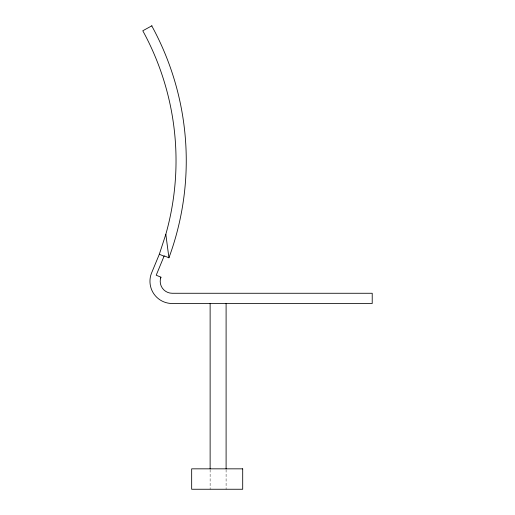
<?xml version="1.0" encoding="UTF-8"?>
<svg xmlns="http://www.w3.org/2000/svg" width="515" height="515" viewBox="0 0 515 515"><rect width="100%" height="100%" fill="white"/><g stroke="black" fill="none" stroke-linecap="round" stroke-linejoin="round"><path stroke-width="0.39" stroke-dasharray="2.58 1.93" d="M226.098 469.622L226.098 489.25M210.126 469.622L210.126 489.25"/><path stroke-width="0.77" d="M151.751 25.859A280.688 280.688 0 0 1 168.926 257.803L164.208 255.852L164.047 256.213L156.206 275.222L160.925 277.173A11.987 11.987 0 0 0 172.184 293.267L372.216 293.267L372.216 303.502L172.184 303.502A22.222 22.222 0 0 1 151.301 273.671L159.328 254.262L165.824 234.293A270.459 270.459 0 0 0 142.784 30.778L151.957 25.75M160.596 277.946L160.925 277.173M159.328 254.262L164.047 256.213M165.824 234.293L168.926 257.803M226.098 303.502L226.098 468.837M210.126 303.502L210.126 468.837M242.7 468.837L191.67 468.837L191.67 489.25L242.7 489.25L242.7 468.837"/></g></svg>
